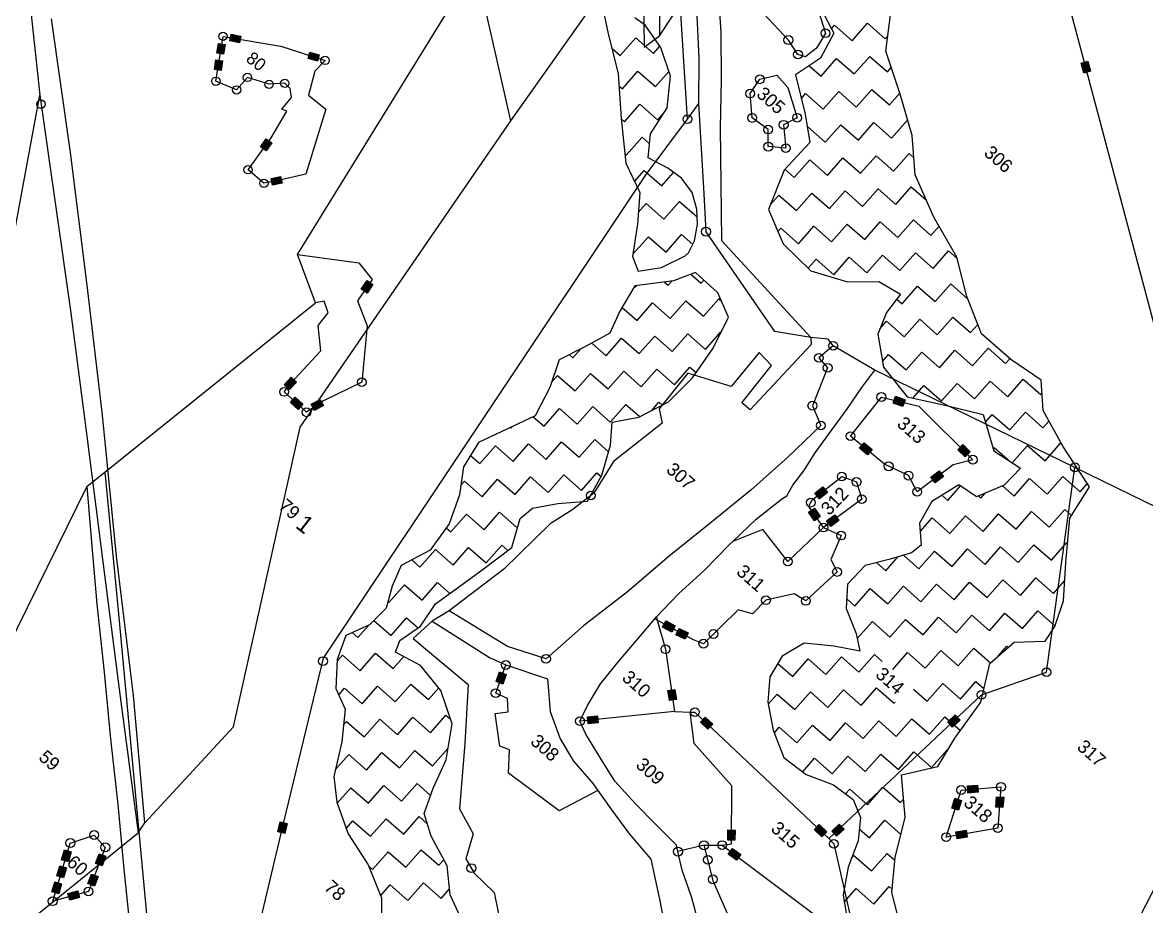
# Model space of a CAD drawing. Header units: metres. Extents: x 316400 to 324250, y 1868140 to 1873603.
# Drawn here: x 320680 to 321495, y 1870410 to 1871051 of the extents above; entities that cross this region are included whole.
import ezdxf

# ---------------------------------------------------------------- set-up
doc = ezdxf.new("R2010")
doc.units = ezdxf.units.M
for name, color, linetype in [('OFF', 1, 'Continuous'), ('POLY_HATCH', 12, 'Continuous'), ('POLY_PARCEL', 6, 'Continuous'), ('POLY_ROAD', 30, 'Continuous'), ('POLY_WATER', 4, 'Continuous'), ('TEXT_MAPOUT', 7, 'Continuous'), ('TEXT_PARCEL', 7, 'Continuous')]:
    doc.layers.add(name, color=color, linetype=linetype)
doc.styles.add('TEXT_MAP', font='')
doc.styles.get('TEXT_MAP').set_extended_font_data('Kruti Dev 050')

msp = doc.modelspace()

# ---------------------------------------------------------------- hatches: boundary and pattern name
for points in [[(320820.8, 1871028.88), (320825.62, 1871028.11), (320826.73, 1871035.08), (320821.91, 1871035.85)], [(320837.14, 1871036.47), (320838.08, 1871041.26), (320831.15, 1871042.62), (320830.22, 1871037.83)], [(320888.18, 1871029.58), (320886.9, 1871024.87), (320893.71, 1871023.02), (320894.99, 1871027.73)], [(320818.92, 1871017.11), (320823.74, 1871016.34), (320824.85, 1871023.31), (320820.03, 1871024.08)], [(321449.6, 1871014.4), (321454.59, 1871015.72), (321452.67, 1871022.94), (321447.68, 1871021.61)], [(320852.46, 1870960.98), (320856.41, 1870958.11), (320860.56, 1870963.81), (320856.61, 1870966.69)], [(320868.05, 1870934.63), (320866.97, 1870939.4), (320860.09, 1870937.84), (320861.16, 1870933.08)], [(320925.51, 1870857.74), (320929.78, 1870854.83), (320933.98, 1870861), (320929.71, 1870863.91)], [(320878.51, 1870790.26), (320874.74, 1870793.79), (320869.64, 1870788.34), (320873.4, 1870784.81)], [(320879.7, 1870770.38), (320883.17, 1870774.2), (320877.65, 1870779.22), (320874.18, 1870775.4)], [(320898.13, 1870773.2), (320895.65, 1870777.73), (320889.1, 1870774.15), (320891.58, 1870769.62)], [(321318.43, 1870772.57), (321320.14, 1870777.44), (321313.1, 1870779.92), (321311.39, 1870775.05)], [(321292.76, 1870737.44), (321296.05, 1870741.42), (321290.31, 1870746.17), (321287.01, 1870742.2)], [(321361.83, 1870744.86), (321358.2, 1870741.19), (321363.51, 1870735.94), (321367.14, 1870739.62)], [(321347.83, 1870721.72), (321344.73, 1870725.85), (321338.77, 1870721.36), (321341.87, 1870717.24)], [(321263.64, 1870710.16), (321260.42, 1870714.2), (321254.59, 1870709.54), (321257.81, 1870705.51)], [(321254.18, 1870689.69), (321258.43, 1870692.62), (321254.19, 1870698.77), (321249.94, 1870695.83)], [(321272.05, 1870689.84), (321268.97, 1870693.99), (321262.98, 1870689.55), (321266.05, 1870685.4)], [(321150.68, 1870608.91), (321153.16, 1870613.43), (321146.62, 1870617.02), (321144.14, 1870612.5)], [(321160.58, 1870603.75), (321162.76, 1870608.42), (321156, 1870611.58), (321153.82, 1870606.9)], [(321023.27, 1870572.95), (321028.13, 1870571.21), (321030.65, 1870578.23), (321025.79, 1870579.97)], [(321153.07, 1870567.31), (321147.96, 1870566.56), (321149.05, 1870559.17), (321154.16, 1870559.93)], [(321097.45, 1870543.02), (321096.93, 1870548.15), (321089.5, 1870547.4), (321090.02, 1870542.27)], [(321176.95, 1870538.39), (321180.49, 1870542.15), (321175.06, 1870547.27), (321171.52, 1870543.51)], [(321350.93, 1870543.74), (321354.47, 1870539.98), (321359.9, 1870545.1), (321356.36, 1870548.86)], [(321373.06, 1870492.68), (321372.65, 1870497.82), (321365.21, 1870497.24), (321365.62, 1870492.09)], [(321385.88, 1870481.95), (321391.03, 1870481.57), (321391.59, 1870489.01), (321386.45, 1870489.4)], [(321353.88, 1870481.22), (321358.8, 1870479.66), (321361.06, 1870486.77), (321356.14, 1870488.34)], [(320864.96, 1870463.9), (320869.98, 1870462.71), (320871.7, 1870469.97), (320866.68, 1870471.16)], [(321196.65, 1870465.3), (321191.49, 1870465.34), (321191.43, 1870457.88), (321196.59, 1870457.84)], [(321257.8, 1870469.21), (321254.26, 1870465.46), (321259.68, 1870460.34), (321263.23, 1870464.09)], [(321275.76, 1870465.83), (321272.22, 1870469.59), (321266.78, 1870464.47), (321270.32, 1870460.71)], [(321365.11, 1870460.19), (321364.23, 1870465.27), (321356.88, 1870463.99), (321357.76, 1870458.91)], [(320708.05, 1870443.71), (320712.99, 1870442.22), (320715.15, 1870449.36), (320710.21, 1870450.86)], [(321197.67, 1870443.36), (321200.77, 1870447.49), (321194.8, 1870451.97), (321191.7, 1870447.84)], [(320732.61, 1870441.06), (320737.44, 1870439.22), (320740.1, 1870446.2), (320735.27, 1870448.04)], [(320704.55, 1870432.15), (320709.49, 1870430.66), (320711.65, 1870437.8), (320706.71, 1870439.3)], [(320734.5, 1870431.52), (320729.68, 1870433.35), (320727.02, 1870426.38), (320731.84, 1870424.54)], [(320708.13, 1870426.16), (320703.19, 1870427.66), (320701.03, 1870420.51), (320705.97, 1870419.02)], [(320712.62, 1870419.31), (320713.99, 1870414.33), (320721.19, 1870416.3), (320719.82, 1870421.28)]]:
    msp.add_hatch(color=256).paths.add_polyline_path(points)

# ---------------------------------------------------------------- linework, layer by layer
for points in [[(320826.73, 1871035.08), (320825.62, 1871028.11), (320820.8, 1871028.88), (320821.91, 1871035.85)], [(320831.15, 1871042.62), (320838.08, 1871041.26), (320837.14, 1871036.47), (320830.22, 1871037.83)], [(320893.71, 1871023.02), (320886.9, 1871024.87), (320888.18, 1871029.58), (320894.99, 1871027.73)], [(320824.85, 1871023.31), (320823.74, 1871016.34), (320818.92, 1871017.11), (320820.03, 1871024.08)], [(321452.67, 1871022.94), (321454.59, 1871015.72), (321449.6, 1871014.4), (321447.68, 1871021.61)], [(320860.56, 1870963.81), (320856.41, 1870958.11), (320852.46, 1870960.98), (320856.61, 1870966.69)], [(320860.09, 1870937.84), (320866.97, 1870939.4), (320868.05, 1870934.63), (320861.16, 1870933.08)], [(320933.98, 1870861), (320929.78, 1870854.83), (320925.51, 1870857.74), (320929.71, 1870863.91)], [(320869.64, 1870788.34), (320874.74, 1870793.79), (320878.51, 1870790.26), (320873.4, 1870784.81)], [(320877.65, 1870779.22), (320883.17, 1870774.2), (320879.7, 1870770.38), (320874.18, 1870775.4)], [(320889.1, 1870774.15), (320895.65, 1870777.73), (320898.13, 1870773.2), (320891.58, 1870769.62)], [(321313.1, 1870779.92), (321320.14, 1870777.44), (321318.43, 1870772.57), (321311.39, 1870775.05)], [(321290.31, 1870746.17), (321296.05, 1870741.42), (321292.76, 1870737.44), (321287.01, 1870742.2)], [(321363.51, 1870735.94), (321358.2, 1870741.19), (321361.83, 1870744.86), (321367.14, 1870739.62)], [(321338.77, 1870721.36), (321344.73, 1870725.85), (321347.83, 1870721.72), (321341.87, 1870717.24)], [(321254.59, 1870709.54), (321260.42, 1870714.2), (321263.64, 1870710.16), (321257.81, 1870705.51)], [(321254.19, 1870698.77), (321258.43, 1870692.62), (321254.18, 1870689.69), (321249.94, 1870695.83)], [(321262.98, 1870689.55), (321268.97, 1870693.99), (321272.05, 1870689.84), (321266.05, 1870685.4)], [(321146.62, 1870617.02), (321153.16, 1870613.43), (321150.68, 1870608.91), (321144.14, 1870612.5)], [(321156, 1870611.58), (321162.76, 1870608.42), (321160.58, 1870603.75), (321153.82, 1870606.9)], [(321030.65, 1870578.23), (321028.13, 1870571.21), (321023.27, 1870572.95), (321025.79, 1870579.97)], [(321149.05, 1870559.17), (321147.96, 1870566.56), (321153.07, 1870567.31), (321154.16, 1870559.93)], [(321089.5, 1870547.4), (321096.93, 1870548.15), (321097.45, 1870543.02), (321090.02, 1870542.27)], [(321175.06, 1870547.27), (321180.49, 1870542.15), (321176.95, 1870538.39), (321171.52, 1870543.51)], [(321359.9, 1870545.1), (321354.47, 1870539.98), (321350.93, 1870543.74), (321356.36, 1870548.86)], [(321365.21, 1870497.24), (321372.65, 1870497.82), (321373.06, 1870492.68), (321365.62, 1870492.09)], [(321391.59, 1870489.01), (321391.03, 1870481.57), (321385.88, 1870481.95), (321386.45, 1870489.4)], [(321361.06, 1870486.77), (321358.8, 1870479.66), (321353.88, 1870481.22), (321356.14, 1870488.34)], [(320871.7, 1870469.97), (320869.98, 1870462.71), (320864.96, 1870463.9), (320866.68, 1870471.16)], [(321191.43, 1870457.88), (321191.49, 1870465.34), (321196.65, 1870465.3), (321196.59, 1870457.84)], [(321259.68, 1870460.34), (321254.26, 1870465.46), (321257.8, 1870469.21), (321263.23, 1870464.09)], [(321266.78, 1870464.47), (321272.22, 1870469.59), (321275.76, 1870465.83), (321270.32, 1870460.71)], [(321356.88, 1870463.99), (321364.23, 1870465.27), (321365.11, 1870460.19), (321357.76, 1870458.91)], [(320715.15, 1870449.36), (320712.99, 1870442.22), (320708.05, 1870443.71), (320710.21, 1870450.86)], [(321194.8, 1870451.97), (321200.77, 1870447.49), (321197.67, 1870443.36), (321191.7, 1870447.84)], [(320740.1, 1870446.2), (320737.44, 1870439.22), (320732.61, 1870441.06), (320735.27, 1870448.04)], [(320711.65, 1870437.8), (320709.49, 1870430.66), (320704.55, 1870432.15), (320706.71, 1870439.3)], [(320727.02, 1870426.38), (320729.68, 1870433.35), (320734.5, 1870431.52), (320731.84, 1870424.54)], [(320701.03, 1870420.51), (320703.19, 1870427.66), (320708.13, 1870426.16), (320705.97, 1870419.02)], [(320721.19, 1870416.3), (320713.99, 1870414.33), (320712.62, 1870419.31), (320719.82, 1870421.28)]]:
    msp.add_lwpolyline(points, close=True)
for centre, radius in [((320825.21, 1871041.04), 3.02), ((321262.25, 1871043.31), 3.19), ((321235.35, 1871038.4), 3.19), ((321242.32, 1871027.86), 3.19), ((320899.29, 1871023.59), 3.02), ((320820.01, 1871008.48), 3.02), ((320842.91, 1871011.22), 3.02), ((321214.61, 1871009.92), 3.19), ((320835.09, 1871002.19), 3.02), ((320858.66, 1871006.27), 3.02), ((320869.98, 1871007), 3.02), ((321207.62, 1870999.52), 3.19), ((320693.11, 1870991.86), 3.02), ((321162.09, 1870980.96), 3.19), ((321209.13, 1870981.87), 3.19), ((321231.91, 1870976.93), 3.19), ((321241.67, 1870982.01), 3.19), ((321220.65, 1870973.41), 3.19), ((321220.8, 1870961.04), 3.19), ((321233.51, 1870959.93), 3.19), ((320843.33, 1870944.28), 3.02), ((320854.88, 1870934.46), 3.02), ((321175.59, 1870899.35), 3.19), ((321267.92, 1870816.53), 3.19), ((321257.44, 1870807.84), 3.19), ((321263.82, 1870800.56), 3.19), ((320925.9, 1870790.21), 3.19), ((320869.52, 1870783.12), 3.19), ((321252.77, 1870773.12), 3.19), ((321302.82, 1870779.4), 3.19), ((320885.79, 1870768.34), 3.19), ((321258.9, 1870758.76), 3.19), ((321280.42, 1870751.01), 3.19), ((321369.2, 1870733.95), 3.19), ((321308.12, 1870729.16), 3.19), ((321443.22, 1870728.38), 3.19), ((321274.06, 1870721.77), 3.19), ((321284.85, 1870717.8), 3.19), ((321322.55, 1870722.36), 3.19), ((321092.05, 1870707.98), 3.19), ((321328.84, 1870710.65), 3.19), ((321251.6, 1870702.81), 3.19), ((321288.58, 1870705.31), 3.19), ((321260.76, 1870684.7), 3.19), ((321273.62, 1870678.9), 3.19), ((321234.91, 1870660.05), 3.19), ((321270.66, 1870652.51), 3.19), ((321219.07, 1870631.98), 3.19), ((321248.01, 1870631.49), 3.19), ((321173.69, 1870600.47), 3.19), ((321180.97, 1870607.52), 3.19), ((321146.16, 1870596.42), 3.19), ((320897.7, 1870587.85), 3.19), ((321030.34, 1870585.01), 3.19), ((321059.54, 1870589.5), 3.19), ((321422.58, 1870579.84), 3.19), ((321023, 1870564.56), 3.19), ((321375.51, 1870563.35), 3.19), ((321084.15, 1870544.27), 3.19), ((321167.55, 1870550.81), 3.19), ((321360.75, 1870494.3), 3.19), ((321389.58, 1870496.56), 3.19), ((320731.75, 1870461.67), 3.19), ((321387.32, 1870466.68), 3.19), ((320714.41, 1870455.84), 3.19), ((321174.16, 1870454.18), 3.19), ((321187.32, 1870454.36), 3.19), ((321268.35, 1870455.25), 3.19), ((321349.88, 1870460.15), 3.19), ((320739.81, 1870452.7), 3.19), ((321155.24, 1870449.62), 3.19), ((321005.35, 1870437.67), 3.19), ((321176.89, 1870443.64), 3.19), ((321180.54, 1870429.52), 3.19), ((320701.64, 1870413.62), 3.19), ((320727.63, 1870420.75), 3.19)]:
    msp.add_circle(centre, radius)
at = {"layer": 'OFF'}
for p, q in [((321141.74, 1871041.53), (321598.56, 1871730.9)), ((320879.18, 1870882.77), (321103.93, 1871246.9)), ((321130.71, 1871033.13), (321141.74, 1871041.53)), ((320892.27, 1870847.75), (320879.18, 1870882.77)), ((320739.44, 1870724.95), (320892.27, 1870847.75)), ((320726.63, 1870714.66), (320739.44, 1870724.95)), ((320652.02, 1870563.23), (320726.63, 1870714.66)), ((320989.16, 1870624.26), (320976.93, 1870616.78)), ((320768.56, 1870470.56), (320832.78, 1870540.16)), ((320763.58, 1870463.33), (320768.56, 1870470.56)), ((320604.52, 1870334.47), (320763.58, 1870463.33))]:
    msp.add_line(p, q, dxfattribs=at)
at = {"layer": 'POLY_HATCH'}
for p, q in [((321098.92, 1871070.27), (321104.57, 1871042.94)), ((321259.45, 1871060.2), (321268.33, 1871043.25)), ((321131.48, 1871049.28), (321123.9, 1871054.57)), ((321306.16, 1871030.3), (321309.43, 1871056.77)), ((321142.74, 1871033.08), (321131.48, 1871049.28)), ((321104.57, 1871042.94), (321111.8, 1871014.22)), ((321268.33, 1871043.25), (321258.57, 1871025.13)), ((321149.84, 1871012.16), (321142.74, 1871033.08)), ((321316.44, 1870999.01), (321306.16, 1871030.3)), ((321258.57, 1871025.13), (321240.45, 1871013.06)), ((321111.8, 1871014.22), (321114.08, 1870981.48)), ((321147.41, 1870989.15), (321149.84, 1871012.16)), ((321240.45, 1871013.06), (321247.64, 1870984.57)), ((321325.22, 1870969.05), (321316.44, 1870999.01)), ((321135.42, 1870970.37), (321147.41, 1870989.15)), ((321114.08, 1870981.48), (321117.45, 1870949.17)), ((321247.64, 1870984.57), (321250.86, 1870964.14)), ((321133.74, 1870952.99), (321135.42, 1870970.37)), ((321250.86, 1870964.14), (321232.2, 1870944.07)), ((321327.28, 1870940.55), (321325.22, 1870969.05)), ((321117.45, 1870949.17), (321127.56, 1870927.7)), ((321147.79, 1870945.51), (321133.74, 1870952.99)), ((321157.73, 1870938.15), (321147.79, 1870945.51)), ((321165.65, 1870927.68), (321157.73, 1870938.15)), ((321232.2, 1870944.07), (321221.03, 1870915.46)), ((321340.83, 1870909.94), (321327.28, 1870940.55)), ((321127.56, 1870927.7), (321125.87, 1870904.73)), ((321168.83, 1870915.8), (321165.65, 1870927.68)), ((321169.34, 1870904.87), (321168.83, 1870915.8)), ((321221.03, 1870915.46), (321231.46, 1870890.63)), ((321357.59, 1870880.95), (321340.83, 1870909.94)), ((321125.87, 1870904.73), (321122.35, 1870881.28)), ((321167.33, 1870892.67), (321169.34, 1870904.87)), ((321162.87, 1870884.03), (321167.33, 1870892.67)), ((321231.46, 1870890.63), (321251.62, 1870870.93)), ((321122.35, 1870881.28), (321126.37, 1870870.76)), ((321143.3, 1870873.31), (321160.59, 1870881.84)), ((321160.59, 1870881.84), (321162.87, 1870884.03)), ((321364.86, 1870852.31), (321357.59, 1870880.95)), ((321126.37, 1870870.76), (321143.3, 1870873.31)), ((321168.01, 1870869.85), (321152.07, 1870863.62)), ((321184.29, 1870854.88), (321168.01, 1870869.85)), ((321251.62, 1870870.93), (321278.3, 1870863.08)), ((321123.85, 1870859.99), (321113.06, 1870841.63)), ((321152.07, 1870863.62), (321123.85, 1870859.99)), ((321278.3, 1870863.08), (321300.99, 1870863.3)), ((321300.99, 1870863.3), (321316.67, 1870854.06)), ((321191.98, 1870837.34), (321184.29, 1870854.88)), ((321316.67, 1870854.06), (321306.59, 1870840.77)), ((321375.35, 1870825.29), (321364.86, 1870852.31)), ((321113.06, 1870841.63), (321105.82, 1870825.85)), ((321306.59, 1870840.77), (321300.15, 1870824.94)), ((321180.78, 1870814.92), (321191.98, 1870837.34)), ((321105.82, 1870825.85), (321087.77, 1870815.78)), ((321300.15, 1870824.94), (321304.28, 1870801.1)), ((321396.66, 1870806.53), (321375.35, 1870825.29)), ((321087.77, 1870815.78), (321069.01, 1870806.35)), ((321165.84, 1870793.26), (321180.78, 1870814.92)), ((321069.01, 1870806.35), (321062.38, 1870786.23)), ((321304.28, 1870801.1), (321321.44, 1870779.48)), ((321418.67, 1870791.59), (321396.66, 1870806.53)), ((321148.26, 1870775.82), (321165.84, 1870793.26)), ((321420.31, 1870769.69), (321418.67, 1870791.59)), ((321062.38, 1870786.23), (321051.73, 1870765.86)), ((321126.9, 1870764.87), (321148.26, 1870775.82)), ((321321.44, 1870779.48), (321350.1, 1870773.14)), ((321350.1, 1870773.14), (321376.69, 1870766.67)), ((321376.69, 1870766.67), (321384.44, 1870740.29)), ((321434.5, 1870743.86), (321420.31, 1870769.69)), ((321051.73, 1870765.86), (321031.63, 1870756.34)), ((321106.32, 1870744.38), (321107.44, 1870761.12)), ((321107.44, 1870761.12), (321126.9, 1870764.87)), ((321031.63, 1870756.34), (321010.54, 1870746.42)), ((321010.54, 1870746.42), (320999.71, 1870728.73)), ((321100.13, 1870722.6), (321106.32, 1870744.38)), ((321446.82, 1870725), (321434.5, 1870743.86)), ((321384.44, 1870740.29), (321403.79, 1870727.81)), ((320999.71, 1870728.73), (320996.8, 1870708.51)), ((321403.79, 1870727.81), (321391.93, 1870715.45)), ((321089.71, 1870703.93), (321100.13, 1870722.6)), ((321453.9, 1870714.32), (321446.82, 1870725)), ((321358.97, 1870715.8), (321339.46, 1870703.65)), ((321371.83, 1870707.08), (321358.97, 1870715.8)), ((321391.93, 1870715.45), (321371.83, 1870707.08)), ((321439.51, 1870691.42), (321453.9, 1870714.32)), ((320996.8, 1870708.51), (320989.23, 1870687.32)), ((321049.63, 1870698.71), (321068.11, 1870702.06)), ((321068.11, 1870702.06), (321089.71, 1870703.93)), ((321339.46, 1870703.65), (321330.58, 1870688.01)), ((321040.84, 1870691.25), (321049.63, 1870698.71)), ((320989.23, 1870687.32), (320975.45, 1870668.43)), ((321034.62, 1870670.14), (321040.84, 1870691.25)), ((321330.58, 1870688.01), (321331.78, 1870671.96)), ((321436.6, 1870659.29), (321439.51, 1870691.42)), ((321014.85, 1870655.26), (321034.62, 1870670.14)), ((321331.78, 1870671.96), (321324.68, 1870666.49)), ((320975.45, 1870668.43), (320954.45, 1870657.17)), ((321309.2, 1870661.87), (321290.96, 1870657.08)), ((321324.68, 1870666.49), (321309.2, 1870661.87)), ((320954.45, 1870657.17), (320947.83, 1870642.11)), ((320996.04, 1870641.44), (321014.85, 1870655.26)), ((321290.96, 1870657.08), (321278.12, 1870643.61)), ((321434.82, 1870631.5), (321436.6, 1870659.29)), ((320947.83, 1870642.11), (320943.63, 1870626.18)), ((320979.46, 1870629.45), (320996.04, 1870641.44)), ((321278.12, 1870643.61), (321277.34, 1870626.06)), ((320968.55, 1870613.1), (320979.46, 1870629.45)), ((321428.68, 1870612.9), (321434.82, 1870631.5)), ((320943.63, 1870626.18), (320931.43, 1870614.13)), ((321277.34, 1870626.06), (321284.56, 1870607.97)), ((320931.43, 1870614.13), (320914.24, 1870606.48)), ((320953.54, 1870602.89), (320968.55, 1870613.1)), ((321421.55, 1870602.28), (321428.68, 1870612.9)), ((320914.24, 1870606.48), (320908.11, 1870589.08)), ((321284.56, 1870607.97), (321287.29, 1870595.14)), ((320950.21, 1870594.43), (320953.54, 1870602.89)), ((321246.7, 1870600.9), (321230.84, 1870591.4)), ((321268.52, 1870598.63), (321246.7, 1870600.9)), ((321287.29, 1870595.14), (321268.52, 1870598.63)), ((321381.43, 1870586.02), (321399.12, 1870601.57)), ((321399.12, 1870601.57), (321421.55, 1870602.28)), ((320908.11, 1870589.08), (320906.94, 1870567.96)), ((320968.52, 1870584.64), (320950.21, 1870594.43)), ((321230.84, 1870591.4), (321221.92, 1870576.45)), ((320983.31, 1870566.55), (320968.52, 1870584.64)), ((321374.94, 1870557.93), (321381.43, 1870586.02)), ((321221.92, 1870576.45), (321220.49, 1870558.16)), ((320906.94, 1870567.96), (320913.79, 1870553.07)), ((320991.43, 1870542.31), (320983.31, 1870566.55)), ((321220.49, 1870558.16), (321224.39, 1870537.78)), ((321356.02, 1870531.9), (321374.94, 1870557.93)), ((320913.79, 1870553.07), (320911.44, 1870529.18)), ((320987.2, 1870516.28), (320991.43, 1870542.31)), ((321224.39, 1870537.78), (321232.07, 1870517.98)), ((321343.84, 1870511.49), (321356.02, 1870531.9)), ((320911.44, 1870529.18), (320905.47, 1870504.05)), ((320977.58, 1870495.63), (320987.2, 1870516.28)), ((321232.07, 1870517.98), (321248.29, 1870505.66)), ((321248.29, 1870505.66), (321268.02, 1870498.06)), ((321317.5, 1870505.34), (321343.84, 1870511.49)), ((320905.47, 1870504.05), (320907.84, 1870485.51)), ((321268.02, 1870498.06), (321282.4, 1870487.35)), ((321320.18, 1870474.52), (321317.5, 1870505.34)), ((320971.18, 1870477.21), (320977.58, 1870495.63)), ((320907.84, 1870485.51), (320915.87, 1870462.61)), ((321282.4, 1870487.35), (321287.57, 1870474.33)), ((320976.1, 1870460.85), (320971.18, 1870477.21)), ((321287.57, 1870474.33), (321286.05, 1870457.42)), ((321312.82, 1870445.42), (321320.18, 1870474.52)), ((320915.87, 1870462.61), (320930.61, 1870440.13)), ((320987.76, 1870439.19), (320976.1, 1870460.85)), ((321286.05, 1870457.42), (321278.77, 1870438.42)), ((321310.42, 1870419.96), (321312.82, 1870445.42)), ((320930.61, 1870440.13), (320940.07, 1870415.98)), ((320989.94, 1870418.28), (320987.76, 1870439.19)), ((321278.77, 1870438.42), (321275.03, 1870418.25)), ((320940.07, 1870415.98), (320939.97, 1870393.91)), ((320997.54, 1870402.09), (320989.94, 1870418.28)), ((321275.03, 1870418.25), (321278.7, 1870396.12)), ((321317.02, 1870394.59), (321310.42, 1870419.96))]:
    msp.add_line(p, q, dxfattribs=at)
at = {"layer": 'POLY_HATCH', "linetype": 'Continuous', "ltscale": 10}
for p, q in [((321266.6, 1871046.56), (321268.8, 1871049.06)), ((321268.8, 1871049.06), (321281.58, 1871037.81)), ((321281.58, 1871037.81), (321292.83, 1871050.59)), ((321292.83, 1871050.59), (321305.61, 1871039.34)), ((321305.61, 1871039.34), (321307.55, 1871041.54)), ((321250.54, 1871019.78), (321259.08, 1871012.25)), ((321259.08, 1871012.25), (321270.33, 1871025.03)), ((321270.33, 1871025.03), (321283.11, 1871013.78)), ((321283.11, 1871013.78), (321294.36, 1871026.56)), ((321294.36, 1871026.56), (321307.14, 1871015.31)), ((321307.14, 1871015.31), (321310.01, 1871018.57)), ((321244.76, 1870995.99), (321247.83, 1870999.48)), ((321247.83, 1870999.48), (321260.61, 1870988.23)), ((321260.61, 1870988.23), (321271.86, 1871001)), ((321271.86, 1871001), (321284.63, 1870989.75)), ((321284.63, 1870989.75), (321295.89, 1871002.53)), ((321295.89, 1871002.53), (321308.66, 1870991.28)), ((321308.66, 1870991.28), (321316.18, 1870999.81)), ((321310.19, 1870967.25), (321321.44, 1870980.03)), ((321321.44, 1870980.03), (321322.2, 1870979.36)), ((321249.12, 1870975.18), (321249.35, 1870975.45)), ((321249.35, 1870975.45), (321262.13, 1870964.2)), ((321262.13, 1870964.2), (321273.38, 1870976.97)), ((321273.38, 1870976.97), (321286.16, 1870965.72)), ((321286.16, 1870965.72), (321297.41, 1870978.5)), ((321297.41, 1870978.5), (321310.19, 1870967.25)), ((321287.69, 1870941.7), (321298.94, 1870954.47)), ((321298.94, 1870954.47), (321311.72, 1870943.22)), ((321311.72, 1870943.22), (321322.97, 1870956)), ((321322.97, 1870956), (321326.38, 1870952.99)), ((321239.63, 1870938.64), (321250.88, 1870951.42)), ((321250.88, 1870951.42), (321263.66, 1870940.17)), ((321263.66, 1870940.17), (321274.91, 1870952.95)), ((321274.91, 1870952.95), (321287.69, 1870941.7)), ((321232.77, 1870944.68), (321239.63, 1870938.64)), ((321289.21, 1870917.67), (321300.46, 1870930.44)), ((321300.46, 1870930.44), (321313.24, 1870919.19)), ((321313.24, 1870919.19), (321324.49, 1870931.97)), ((321324.49, 1870931.97), (321335.28, 1870922.47)), ((321222.48, 1870919.17), (321228.38, 1870925.86)), ((321228.38, 1870925.86), (321241.16, 1870914.61)), ((321241.16, 1870914.61), (321252.41, 1870927.39)), ((321252.41, 1870927.39), (321265.19, 1870916.14)), ((321265.19, 1870916.14), (321276.44, 1870928.92)), ((321276.44, 1870928.92), (321289.21, 1870917.67)), ((321290.74, 1870893.64), (321301.99, 1870906.42)), ((321301.99, 1870906.42), (321314.77, 1870895.16)), ((321314.77, 1870895.16), (321326.02, 1870907.94)), ((321326.02, 1870907.94), (321338.8, 1870896.69)), ((321227.77, 1870899.42), (321229.91, 1870901.84)), ((321229.91, 1870901.84), (321242.68, 1870890.59)), ((321242.68, 1870890.59), (321253.93, 1870903.36)), ((321253.93, 1870903.36), (321266.71, 1870892.11)), ((321266.71, 1870892.11), (321277.96, 1870904.89)), ((321277.96, 1870904.89), (321290.74, 1870893.64)), ((321338.8, 1870896.69), (321344.65, 1870903.34)), ((321268.24, 1870868.08), (321279.49, 1870880.86)), ((321279.49, 1870880.86), (321292.27, 1870869.61)), ((321292.27, 1870869.61), (321303.52, 1870882.39)), ((321303.52, 1870882.39), (321316.3, 1870871.14)), ((321316.3, 1870871.14), (321327.55, 1870883.91)), ((321327.55, 1870883.91), (321340.32, 1870872.66)), ((321340.32, 1870872.66), (321351.57, 1870885.44)), ((321351.57, 1870885.44), (321357.85, 1870879.91)), ((321249.71, 1870872.8), (321255.46, 1870879.33)), ((321255.46, 1870879.33), (321268.24, 1870868.08)), ((321164.67, 1870868.54), (321172.12, 1870861.98)), ((321123.51, 1870859.42), (321124.07, 1870858.92)), ((321124.07, 1870858.92), (321125.15, 1870860.16)), ((321145.46, 1870862.77), (321148.1, 1870860.45)), ((321148.1, 1870860.45), (321150.73, 1870863.45)), ((321172.12, 1870861.98), (321174.11, 1870864.24)), ((321317.82, 1870847.11), (321329.07, 1870859.88)), ((321329.07, 1870859.88), (321341.85, 1870848.63)), ((321341.85, 1870848.63), (321353.1, 1870861.41)), ((321353.1, 1870861.41), (321365.6, 1870850.4)), ((321149.62, 1870836.42), (321160.87, 1870849.2)), ((321160.87, 1870849.2), (321173.65, 1870837.95)), ((321173.65, 1870837.95), (321184.9, 1870850.73)), ((321184.9, 1870850.73), (321186.87, 1870848.99)), ((321313.97, 1870850.5), (321317.82, 1870847.11)), ((321114.73, 1870844.46), (321125.59, 1870834.9)), ((321125.59, 1870834.9), (321136.84, 1870847.67)), ((321136.84, 1870847.67), (321149.62, 1870836.42)), ((321301.75, 1870828.85), (321306.57, 1870834.33)), ((321306.57, 1870834.33), (321319.35, 1870823.08)), ((321319.35, 1870823.08), (321330.6, 1870835.86)), ((321330.6, 1870835.86), (321343.38, 1870824.61)), ((321343.38, 1870824.61), (321354.63, 1870837.38)), ((321354.63, 1870837.38), (321367.41, 1870826.13)), ((321367.41, 1870826.13), (321372.69, 1870832.13)), ((321151.15, 1870812.39), (321162.4, 1870825.17)), ((321162.4, 1870825.17), (321175.18, 1870813.92)), ((321175.18, 1870813.92), (321186.43, 1870826.7)), ((321186.43, 1870826.7), (321186.59, 1870826.55)), ((321092.67, 1870818.52), (321103.09, 1870809.34)), ((321103.09, 1870809.34), (321114.34, 1870822.12)), ((321114.34, 1870822.12), (321127.12, 1870810.87)), ((321127.12, 1870810.87), (321138.37, 1870823.64)), ((321138.37, 1870823.64), (321151.15, 1870812.39)), ((321076.47, 1870810.1), (321079.06, 1870807.81)), ((321079.06, 1870807.81), (321084.73, 1870814.26)), ((321303.58, 1870805.17), (321308.1, 1870810.3)), ((321308.1, 1870810.3), (321320.87, 1870799.05)), ((321320.87, 1870799.05), (321332.13, 1870811.83)), ((321332.13, 1870811.83), (321344.9, 1870800.58)), ((321344.9, 1870800.58), (321356.15, 1870813.35)), ((321356.15, 1870813.35), (321368.93, 1870802.1)), ((321368.93, 1870802.1), (321380.18, 1870814.88)), ((321380.18, 1870814.88), (321392.96, 1870803.63)), ((321128.65, 1870786.84), (321139.9, 1870799.62)), ((321139.9, 1870799.62), (321152.67, 1870788.37)), ((321152.67, 1870788.37), (321163.93, 1870801.14)), ((321163.93, 1870801.14), (321168.5, 1870797.12)), ((321392.96, 1870803.63), (321396.01, 1870807.1)), ((321063.77, 1870790.45), (321067.81, 1870795.04)), ((321067.81, 1870795.04), (321080.59, 1870783.79)), ((321080.59, 1870783.79), (321091.84, 1870796.56)), ((321091.84, 1870796.56), (321104.62, 1870785.31)), ((321104.62, 1870785.31), (321115.87, 1870798.09)), ((321115.87, 1870798.09), (321128.65, 1870786.84)), ((321394.49, 1870779.6), (321405.74, 1870792.38)), ((321405.74, 1870792.38), (321418.52, 1870781.13)), ((321325.53, 1870778.57), (321333.65, 1870787.8)), ((321333.65, 1870787.8), (321346.43, 1870776.55)), ((321346.43, 1870776.55), (321357.68, 1870789.33)), ((321357.68, 1870789.33), (321370.46, 1870778.07)), ((321370.46, 1870778.07), (321381.71, 1870790.85)), ((321381.71, 1870790.85), (321394.49, 1870779.6)), ((321136.17, 1870769.63), (321141.42, 1870775.59)), ((321141.42, 1870775.59), (321143.77, 1870773.52)), ((321418.52, 1870781.13), (321419.38, 1870782.11)), ((321058.09, 1870758.23), (321069.34, 1870771.01)), ((321069.34, 1870771.01), (321082.12, 1870759.76)), ((321082.12, 1870759.76), (321093.37, 1870772.53)), ((321093.37, 1870772.53), (321106.14, 1870761.28)), ((321106.14, 1870761.28), (321117.39, 1870774.06)), ((321117.39, 1870774.06), (321127.49, 1870765.17)), ((321378.29, 1870761.21), (321383.24, 1870766.82)), ((321383.24, 1870766.82), (321396.01, 1870755.57)), ((321396.01, 1870755.57), (321407.26, 1870768.35)), ((321407.26, 1870768.35), (321420.04, 1870757.1)), ((321050.23, 1870765.15), (321058.09, 1870758.23)), ((321420.04, 1870757.1), (321424.47, 1870762.12)), ((321033.48, 1870757.21), (321034.06, 1870756.7)), ((321034.06, 1870756.7), (321035.24, 1870758.05)), ((321011.56, 1870731.15), (321022.81, 1870743.93)), ((321022.81, 1870743.93), (321035.58, 1870732.68)), ((321035.58, 1870732.68), (321046.84, 1870745.45)), ((321046.84, 1870745.45), (321059.61, 1870734.2)), ((321059.61, 1870734.2), (321070.86, 1870746.98)), ((321070.86, 1870746.98), (321083.64, 1870735.73)), ((321083.64, 1870735.73), (321094.89, 1870748.51)), ((321094.89, 1870748.51), (321104.97, 1870739.63)), ((321383.97, 1870741.9), (321384.76, 1870742.79)), ((321384.76, 1870742.79), (321396.26, 1870732.67)), ((321397.71, 1870731.74), (321408.79, 1870744.32)), ((321408.79, 1870744.32), (321421.57, 1870733.07)), ((321421.57, 1870733.07), (321432.82, 1870745.85)), ((321432.82, 1870745.85), (321433.95, 1870744.85)), ((321004.82, 1870737.08), (321011.56, 1870731.15)), ((320997.81, 1870715.54), (321000.3, 1870718.37)), ((321000.3, 1870718.37), (321013.08, 1870707.12)), ((321013.08, 1870707.12), (321024.33, 1870719.9)), ((321024.33, 1870719.9), (321037.11, 1870708.65)), ((321037.11, 1870708.65), (321048.36, 1870721.42)), ((321048.36, 1870721.42), (321061.14, 1870710.17)), ((321061.14, 1870710.17), (321072.39, 1870722.95)), ((321072.39, 1870722.95), (321085.17, 1870711.7)), ((321085.17, 1870711.7), (321096.42, 1870724.48)), ((321096.42, 1870724.48), (321099.61, 1870721.67)), ((321399.07, 1870707.52), (321410.32, 1870720.29)), ((321410.32, 1870720.29), (321423.09, 1870709.04)), ((321423.09, 1870709.04), (321434.35, 1870721.82)), ((321434.35, 1870721.82), (321447.12, 1870710.57)), ((321351.01, 1870704.46), (321360.23, 1870714.94)), ((321375.04, 1870705.99), (321378.41, 1870709.82)), ((321390.66, 1870714.92), (321399.07, 1870707.52)), ((321447.12, 1870710.57), (321452.41, 1870716.57)), ((321346.77, 1870708.2), (321351.01, 1870704.46)), ((321373.17, 1870707.63), (321375.04, 1870705.99)), ((320990.58, 1870681.57), (321001.83, 1870694.34)), ((321001.83, 1870694.34), (321014.61, 1870683.09)), ((321014.61, 1870683.09), (321025.86, 1870695.87)), ((321025.86, 1870695.87), (321038.64, 1870684.62)), ((321352.54, 1870680.43), (321363.79, 1870693.21)), ((321363.79, 1870693.21), (321376.56, 1870681.96)), ((321376.56, 1870681.96), (321387.81, 1870694.74)), ((321387.81, 1870694.74), (321400.59, 1870683.49)), ((321400.59, 1870683.49), (321411.84, 1870696.26)), ((321411.84, 1870696.26), (321424.62, 1870685.01)), ((321424.62, 1870685.01), (321435.87, 1870697.79)), ((321435.87, 1870697.79), (321440.79, 1870693.46)), ((321038.64, 1870684.62), (321039.01, 1870685.04)), ((321331.05, 1870681.79), (321339.76, 1870691.68)), ((321339.76, 1870691.68), (321352.54, 1870680.43)), ((320987.2, 1870684.54), (320990.58, 1870681.57)), ((320968.08, 1870656.01), (320979.33, 1870668.79)), ((320979.33, 1870668.79), (320992.11, 1870657.54)), ((320992.11, 1870657.54), (321003.36, 1870670.31)), ((321003.36, 1870670.31), (321016.14, 1870659.06)), ((321016.14, 1870659.06), (321027.39, 1870671.84)), ((321027.39, 1870671.84), (321031.76, 1870667.99)), ((321354.06, 1870656.41), (321365.31, 1870669.18)), ((321365.31, 1870669.18), (321378.09, 1870657.93)), ((321378.09, 1870657.93), (321389.34, 1870670.71)), ((321389.34, 1870670.71), (321402.12, 1870659.46)), ((321402.12, 1870659.46), (321413.37, 1870672.24)), ((321413.37, 1870672.24), (321426.15, 1870660.98)), ((321426.15, 1870660.98), (321437.4, 1870673.76)), ((321437.4, 1870673.76), (321437.87, 1870673.35)), ((320962.1, 1870661.28), (320968.08, 1870656.01)), ((321306, 1870653.35), (321315.04, 1870663.61)), ((321318.83, 1870664.74), (321330.03, 1870654.88)), ((321330.03, 1870654.88), (321341.28, 1870667.66)), ((321341.28, 1870667.66), (321354.06, 1870656.41)), ((321299.29, 1870659.27), (321306, 1870653.35)), ((320969.6, 1870631.98), (320980.86, 1870644.76)), ((320980.86, 1870644.76), (320989.77, 1870636.91)), ((321355.59, 1870632.38), (321366.84, 1870645.15)), ((321366.84, 1870645.15), (321379.62, 1870633.9)), ((321379.62, 1870633.9), (321390.87, 1870646.68)), ((321390.87, 1870646.68), (321403.65, 1870635.43)), ((321403.65, 1870635.43), (321414.9, 1870648.21)), ((321414.9, 1870648.21), (321427.67, 1870636.96)), ((321427.67, 1870636.96), (321435.76, 1870646.14)), ((320945.58, 1870630.46), (320956.83, 1870643.23)), ((320956.83, 1870643.23), (320969.6, 1870631.98)), ((321283.5, 1870627.8), (321294.75, 1870640.57)), ((321294.75, 1870640.57), (321307.53, 1870629.32)), ((321307.53, 1870629.32), (321318.78, 1870642.1)), ((321318.78, 1870642.1), (321331.56, 1870630.85)), ((321331.56, 1870630.85), (321342.81, 1870643.63)), ((321342.81, 1870643.63), (321355.59, 1870632.38)), ((320944.91, 1870631.04), (320945.58, 1870630.46)), ((321277.65, 1870632.95), (321283.5, 1870627.8)), ((321357.11, 1870608.35), (321368.37, 1870621.13)), ((321368.37, 1870621.13), (321381.14, 1870609.87)), ((321381.14, 1870609.87), (321392.39, 1870622.65)), ((321392.39, 1870622.65), (321405.17, 1870611.4)), ((321405.17, 1870611.4), (321416.42, 1870624.18)), ((321416.42, 1870624.18), (321428.81, 1870613.28)), ((320923.07, 1870604.9), (320931.05, 1870613.96)), ((320934.7, 1870617.35), (320947.1, 1870606.43)), ((320947.1, 1870606.43), (320958.35, 1870619.2)), ((320958.35, 1870619.2), (320966.71, 1870611.85)), ((321285.37, 1870604.16), (321296.28, 1870616.55)), ((321296.28, 1870616.55), (321309.06, 1870605.3)), ((321309.06, 1870605.3), (321320.31, 1870618.07)), ((321320.31, 1870618.07), (321333.09, 1870606.82)), ((321333.09, 1870606.82), (321344.34, 1870619.6)), ((321344.34, 1870619.6), (321357.11, 1870608.35)), ((320918.92, 1870608.56), (320923.07, 1870604.9)), ((321334.61, 1870582.79), (321345.86, 1870595.57)), ((321345.86, 1870595.57), (321358.64, 1870584.32)), ((321358.64, 1870584.32), (321369.89, 1870597.1)), ((321369.89, 1870597.1), (321381.95, 1870586.48)), ((321387.61, 1870591.45), (321393.92, 1870598.62)), ((321393.92, 1870598.62), (321394.84, 1870597.81)), ((320908.04, 1870587.83), (320911.82, 1870592.12)), ((320911.82, 1870592.12), (320924.6, 1870580.87)), ((320924.6, 1870580.87), (320935.85, 1870593.65)), ((320935.85, 1870593.65), (320948.63, 1870582.4)), ((320948.63, 1870582.4), (320956.34, 1870591.15)), ((321238.5, 1870576.69), (321249.75, 1870589.46)), ((321249.75, 1870589.46), (321262.53, 1870578.21)), ((321262.53, 1870578.21), (321273.78, 1870590.99)), ((321273.78, 1870590.99), (321286.56, 1870579.74)), ((321286.56, 1870579.74), (321297.81, 1870592.52)), ((321297.81, 1870592.52), (321303.42, 1870587.57)), ((321311.02, 1870581.76), (321321.83, 1870594.04)), ((321321.83, 1870594.04), (321334.61, 1870582.79)), ((321227.72, 1870586.18), (321238.5, 1870576.69)), ((320950.16, 1870558.37), (320961.41, 1870571.15)), ((320961.41, 1870571.15), (320974.18, 1870559.9)), ((321336.14, 1870558.76), (321347.39, 1870571.54)), ((321347.39, 1870571.54), (321360.17, 1870560.29)), ((321360.17, 1870560.29), (321371.42, 1870573.07)), ((321371.42, 1870573.07), (321377.25, 1870567.93)), ((320909.1, 1870563.27), (320913.35, 1870568.09)), ((320913.35, 1870568.09), (320926.13, 1870556.84)), ((320926.13, 1870556.84), (320937.38, 1870569.62)), ((320937.38, 1870569.62), (320950.16, 1870558.37)), ((320974.18, 1870559.9), (320981.74, 1870568.48)), ((321220.79, 1870556.58), (321227.25, 1870563.91)), ((321227.25, 1870563.91), (321240.02, 1870552.66)), ((321240.02, 1870552.66), (321251.28, 1870565.44)), ((321251.28, 1870565.44), (321264.05, 1870554.19)), ((321264.05, 1870554.19), (321275.3, 1870566.96)), ((321275.3, 1870566.96), (321288.08, 1870555.71)), ((321288.08, 1870555.71), (321299.33, 1870568.49)), ((321299.33, 1870568.49), (321312.11, 1870557.24)), ((321326.11, 1870567.59), (321336.14, 1870558.76)), ((321312.11, 1870557.24), (321312.81, 1870558.04)), ((320951.68, 1870534.34), (320962.93, 1870547.12)), ((320962.93, 1870547.12), (320975.71, 1870535.87)), ((320975.71, 1870535.87), (320986.96, 1870548.65)), ((320986.96, 1870548.65), (320990.29, 1870545.71)), ((321337.67, 1870534.74), (321348.92, 1870547.51)), ((321348.92, 1870547.51), (321360.17, 1870537.6)), ((320912.66, 1870541.54), (320914.88, 1870544.07)), ((320914.88, 1870544.07), (320927.65, 1870532.81)), ((320927.65, 1870532.81), (320938.9, 1870545.59)), ((320938.9, 1870545.59), (320951.68, 1870534.34)), ((321225.17, 1870535.78), (321228.77, 1870539.88)), ((321228.77, 1870539.88), (321241.55, 1870528.63)), ((321241.55, 1870528.63), (321252.8, 1870541.41)), ((321252.8, 1870541.41), (321265.58, 1870530.16)), ((321265.58, 1870530.16), (321276.83, 1870542.93)), ((321276.83, 1870542.93), (321289.61, 1870531.68)), ((321289.61, 1870531.68), (321300.86, 1870544.46)), ((321300.86, 1870544.46), (321313.64, 1870533.21)), ((321313.64, 1870533.21), (321324.89, 1870545.99)), ((321324.89, 1870545.99), (321337.67, 1870534.74)), ((320953.21, 1870510.31), (320964.46, 1870523.09)), ((320964.46, 1870523.09), (320977.24, 1870511.84)), ((320977.24, 1870511.84), (320988.49, 1870524.62)), ((320988.49, 1870524.62), (320988.55, 1870524.56)), ((321315.16, 1870509.18), (321326.41, 1870521.96)), ((321326.41, 1870521.96), (321339.19, 1870510.71)), ((321339.19, 1870510.71), (321350.44, 1870523.48)), ((321350.44, 1870523.48), (321350.81, 1870523.16)), ((320906.63, 1870508.94), (320916.4, 1870520.04)), ((320916.4, 1870520.04), (320929.18, 1870508.79)), ((320929.18, 1870508.79), (320940.43, 1870521.56)), ((320940.43, 1870521.56), (320953.21, 1870510.31)), ((321245.72, 1870507.61), (321254.33, 1870517.38)), ((321254.33, 1870517.38), (321267.11, 1870506.13)), ((321267.11, 1870506.13), (321278.36, 1870518.91)), ((321278.36, 1870518.91), (321291.13, 1870507.65)), ((321291.13, 1870507.65), (321302.39, 1870520.43)), ((321302.39, 1870520.43), (321315.16, 1870509.18)), ((320930.71, 1870484.76), (320941.96, 1870497.54)), ((320941.96, 1870497.54), (320954.73, 1870486.28)), ((320954.73, 1870486.28), (320965.99, 1870499.06)), ((320965.99, 1870499.06), (320975.78, 1870490.44)), ((320908.08, 1870484.82), (320917.93, 1870496.01)), ((320917.93, 1870496.01), (320930.71, 1870484.76)), ((321276.88, 1870491.46), (321279.88, 1870494.88)), ((321279.88, 1870494.88), (321292.66, 1870483.63)), ((321292.66, 1870483.63), (321303.91, 1870496.4)), ((321303.91, 1870496.4), (321316.69, 1870485.15)), ((321316.69, 1870485.15), (321319.03, 1870487.81)), ((320932.23, 1870460.73), (320943.48, 1870473.51)), ((320943.48, 1870473.51), (320956.26, 1870462.26)), ((320956.26, 1870462.26), (320967.51, 1870475.03)), ((320967.51, 1870475.03), (320973.39, 1870469.86)), ((320914.54, 1870466.4), (320919.45, 1870471.98)), ((320919.45, 1870471.98), (320932.23, 1870460.73)), ((321286.82, 1870466.08), (321294.19, 1870459.6)), ((321294.19, 1870459.6), (321305.44, 1870472.37)), ((321305.44, 1870472.37), (321317.05, 1870462.15)), ((320933.76, 1870436.7), (320945.01, 1870449.48)), ((320945.01, 1870449.48), (320957.79, 1870438.23)), ((320957.79, 1870438.23), (320969.04, 1870451)), ((320969.04, 1870451), (320981.82, 1870439.75)), ((320981.82, 1870439.75), (320985.32, 1870443.73)), ((321281.26, 1870444.91), (321282.94, 1870446.82)), ((321282.94, 1870446.82), (321295.71, 1870435.57)), ((321295.71, 1870435.57), (321306.97, 1870448.35)), ((321306.97, 1870448.35), (321312.62, 1870443.36)), ((320931, 1870439.13), (320933.76, 1870436.7)), ((320939.49, 1870417.45), (320946.54, 1870425.45)), ((320946.54, 1870425.45), (320959.31, 1870414.2)), ((320959.31, 1870414.2), (320970.57, 1870426.98)), ((320970.57, 1870426.98), (320983.34, 1870415.72)), ((321297.24, 1870411.54), (321308.49, 1870424.32)), ((321308.49, 1870424.32), (321310.65, 1870422.41)), ((320983.34, 1870415.72), (320989.48, 1870422.69)), ((321275.89, 1870413.06), (321284.46, 1870422.79)), ((321284.46, 1870422.79), (321297.24, 1870411.54))]:
    msp.add_line(p, q, dxfattribs=at)
at = {"layer": 'POLY_HATCH', "linetype": 'Continuous'}
for p, q in [((321113.38, 1871027.12), (321124.63, 1871039.9)), ((321124.63, 1871039.9), (321137.41, 1871028.65)), ((321107.18, 1871032.59), (321113.38, 1871027.12)), ((321137.41, 1871028.65), (321142.11, 1871033.99)), ((321114.91, 1871003.1), (321126.16, 1871015.87)), ((321126.16, 1871015.87), (321138.94, 1871004.62)), ((321138.94, 1871004.62), (321148.65, 1871015.66)), ((321112.42, 1871005.28), (321114.91, 1871003.1)), ((321116.43, 1870979.07), (321127.69, 1870991.84)), ((321127.69, 1870991.84), (321140.46, 1870980.59)), ((321114.12, 1870981.11), (321116.43, 1870979.07)), ((321140.46, 1870980.59), (321145.85, 1870986.72)), ((321117.96, 1870955.04), (321129.21, 1870967.82)), ((321129.21, 1870967.82), (321134.71, 1870962.98)), ((321116.72, 1870956.13), (321117.96, 1870955.04)), ((321123.73, 1870935.83), (321130.74, 1870943.79)), ((321130.74, 1870943.79), (321143.52, 1870932.54)), ((321143.52, 1870932.54), (321152.12, 1870942.3)), ((321126.49, 1870913.2), (321132.26, 1870919.76)), ((321132.26, 1870919.76), (321145.04, 1870908.51)), ((321145.04, 1870908.51), (321156.29, 1870921.29)), ((321156.29, 1870921.29), (321169.07, 1870910.03)), ((321169.07, 1870910.03), (321169.1, 1870910.06)), ((321146.57, 1870884.48), (321157.82, 1870897.26)), ((321157.82, 1870897.26), (321165.99, 1870890.06)), ((321122.61, 1870883.03), (321133.79, 1870895.73)), ((321133.79, 1870895.73), (321146.57, 1870884.48))]:
    msp.add_line(p, q, dxfattribs=at)
at = {"layer": 'POLY_PARCEL'}
for p, q in [((321143.63, 1871183.55), (321141.74, 1871041.53)), ((321034.06, 1870979.72), (320990.85, 1871170.33)), ((321521.51, 1870753.42), (321421.8, 1871129.24)), ((321129.79, 1871119.19), (321130.71, 1871033.13)), ((321034.06, 1870979.72), (321122.57, 1871105.15)), ((321162.09, 1870980.96), (321155.69, 1871083.15)), ((321235.35, 1871038.4), (321203.78, 1871072.24)), ((321256.93, 1871060.09), (321262.25, 1871043.31)), ((320820.01, 1871008.48), (320825.21, 1871041.04)), ((320825.21, 1871041.04), (320867.12, 1871034.04)), ((321242.32, 1871027.86), (321235.35, 1871038.4)), ((321262.25, 1871043.31), (321255.77, 1871032.52)), ((320867.12, 1871034.04), (320899.29, 1871023.59)), ((321247.83, 1871026.31), (321242.32, 1871027.86)), ((321255.77, 1871032.52), (321247.83, 1871026.31)), ((320899.29, 1871023.59), (320891.73, 1871015.84)), ((320842.91, 1871011.22), (320835.09, 1871002.19)), ((320858.66, 1871006.27), (320842.91, 1871011.22)), ((320891.73, 1871015.84), (320887.21, 1870998.29)), ((321214.61, 1871009.92), (321227.06, 1871012.87)), ((321227.06, 1871012.87), (321235.04, 1871003.93)), ((320835.09, 1871002.19), (320820.01, 1871008.48)), ((320869.98, 1871007), (320858.66, 1871006.27)), ((320873.97, 1871003.13), (320869.98, 1871007)), ((320874.94, 1870996.81), (320873.97, 1871003.13)), ((321207.62, 1870999.52), (321214.61, 1871009.92)), ((321235.04, 1871003.93), (321241.67, 1870982.01)), ((320656.72, 1870806.24), (320692.18, 1870998.37)), ((320867.88, 1870988.29), (320874.94, 1870996.81)), ((320887.21, 1870998.29), (320899.68, 1870988.22)), ((321209.13, 1870981.87), (321207.62, 1870999.52)), ((320860.22, 1870967.5), (320871.58, 1870986.87)), ((320871.58, 1870986.87), (320867.88, 1870988.29)), ((320899.68, 1870988.22), (320885.21, 1870941.01)), ((321162.09, 1870980.96), (321170.48, 1870992.26)), ((320881.07, 1870757.64), (321034.06, 1870979.72)), ((321132.25, 1870940.77), (321162.09, 1870980.96)), ((321220.65, 1870973.41), (321209.13, 1870981.87)), ((321241.67, 1870982.01), (321231.91, 1870976.93)), ((321220.8, 1870961.04), (321220.65, 1870973.41)), ((321231.91, 1870976.93), (321233.51, 1870959.93)), ((320843.33, 1870944.28), (320860.22, 1870967.5)), ((321233.51, 1870959.93), (321220.8, 1870961.04)), ((320854.88, 1870934.46), (320843.33, 1870944.28)), ((320885.21, 1870941.01), (320866.23, 1870936.66)), ((320898.2, 1870589.9), (321132.25, 1870940.77)), ((320866.23, 1870936.66), (320854.88, 1870934.46)), ((320879.18, 1870882.77), (320923.66, 1870876.85)), ((320923.66, 1870876.85), (320933.39, 1870864.73)), ((320933.39, 1870864.73), (320922.83, 1870849.21)), ((320898.56, 1870848.85), (320892.27, 1870847.75)), ((320901.45, 1870840.55), (320898.56, 1870848.85)), ((320922.83, 1870849.21), (320929.89, 1870831.02)), ((320894.26, 1870831.37), (320901.45, 1870840.55)), ((320896.15, 1870812.86), (320894.26, 1870831.37)), ((320929.89, 1870831.02), (320925.9, 1870790.21)), ((321251.94, 1870817.54), (321207.66, 1870770.04)), ((321251.7, 1870822.67), (321251.94, 1870817.54)), ((321264.17, 1870821.5), (321251.7, 1870822.67)), ((321267.92, 1870816.53), (321264.17, 1870821.5)), ((320874.07, 1870789.3), (320896.15, 1870812.86)), ((321214.05, 1870811.65), (321193.84, 1870787.12)), ((321223.06, 1870802.18), (321214.05, 1870811.65)), ((321201.54, 1870775.12), (321223.06, 1870802.18)), ((321162.3, 1870796.8), (321141.69, 1870770.78)), ((321193.84, 1870787.12), (321162.3, 1870796.8)), ((321358.39, 1870769.52), (321298.09, 1870798.93)), ((320869.52, 1870783.12), (320874.07, 1870789.3)), ((320885.79, 1870768.34), (320869.52, 1870783.12)), ((320925.9, 1870790.21), (320897.99, 1870776.66)), ((320897.99, 1870776.66), (320885.79, 1870768.34)), ((321207.66, 1870770.04), (321201.54, 1870775.12)), ((321280.42, 1870751.01), (321302.82, 1870779.4)), ((321302.82, 1870779.4), (321329.87, 1870772.81)), ((321141.69, 1870770.78), (321143.74, 1870760.38)), ((321329.87, 1870772.81), (321369.2, 1870733.95)), ((321443.22, 1870728.38), (321358.39, 1870769.52)), ((321143.74, 1870760.38), (321108.39, 1870732.62)), ((320832.78, 1870540.16), (320881.07, 1870757.64)), ((321305.07, 1870730.6), (321280.42, 1870751.01)), ((321108.39, 1870732.62), (321094.12, 1870709.61)), ((321322.55, 1870722.36), (321305.07, 1870730.6)), ((321354.91, 1870730.28), (321328.84, 1870710.65)), ((321369.2, 1870733.95), (321354.91, 1870730.28)), ((321422.58, 1870579.84), (321443.22, 1870728.38)), ((321539.4, 1870681.22), (321443.22, 1870728.38)), ((321252.4, 1870704.49), (321274.06, 1870721.77)), ((321274.06, 1870721.77), (321284.85, 1870717.8)), ((321284.85, 1870717.8), (321288.58, 1870705.31)), ((321328.84, 1870710.65), (321322.55, 1870722.36)), ((321094.12, 1870709.61), (321079.05, 1870697.72)), ((321250.24, 1870699.95), (321252.4, 1870704.49)), ((321288.58, 1870705.31), (321260.76, 1870684.7)), ((321079.05, 1870697.72), (321062.49, 1870687.46)), ((321260.76, 1870684.7), (321250.24, 1870699.95)), ((321062.49, 1870687.46), (321028.86, 1870654.5)), ((321216.77, 1870683.39), (321195, 1870674.63)), ((321234.91, 1870660.05), (321216.77, 1870683.39)), ((321260.76, 1870684.7), (321234.91, 1870660.05)), ((321260.76, 1870684.7), (321273.62, 1870678.9)), ((321273.62, 1870678.9), (321266.16, 1870661.53)), ((321266.16, 1870661.53), (321270.66, 1870652.51)), ((321028.86, 1870654.5), (320989.16, 1870624.26)), ((321270.66, 1870652.51), (321248.01, 1870631.49)), ((321239.6, 1870636.6), (321219.07, 1870631.98)), ((321248.01, 1870631.49), (321239.6, 1870636.6)), ((321613.16, 1870640.9), (321491.04, 1870404.05)), ((321219.07, 1870631.98), (321209.42, 1870622.2)), ((321139.6, 1870619.89), (321140.25, 1870617.58)), ((321198.99, 1870624.98), (321173.69, 1870600.47)), ((321209.42, 1870622.2), (321198.99, 1870624.98)), ((320976.93, 1870616.78), (320963.06, 1870604.17)), ((321140.25, 1870617.58), (321138.47, 1870618.56)), ((321140.25, 1870617.58), (321146.16, 1870596.42)), ((321166.42, 1870603.2), (321140.25, 1870617.58)), ((320963.06, 1870604.17), (321003.05, 1870570.8)), ((321146.16, 1870596.42), (321152.84, 1870551.2)), ((321173.69, 1870600.47), (321166.42, 1870603.2)), ((320869.29, 1870471), (320898.2, 1870589.9)), ((321023, 1870564.56), (321030.34, 1870585.01)), ((321375.51, 1870563.35), (321422.58, 1870579.84)), ((321003.05, 1870570.8), (321000.64, 1870528.14)), ((321031.69, 1870560.59), (321023, 1870564.56)), ((321264.8, 1870459.06), (321375.51, 1870563.35)), ((321032.18, 1870551.11), (321031.69, 1870560.59)), ((321022.53, 1870549.91), (321032.18, 1870551.11)), ((321026.09, 1870526.11), (321022.53, 1870549.91)), ((321152.84, 1870551.2), (321084.15, 1870544.27)), ((321152.84, 1870551.2), (321164.2, 1870550.9)), ((321167.11, 1870528.01), (321164.2, 1870550.9)), ((321164.2, 1870550.9), (321167.55, 1870550.81)), ((321167.55, 1870550.81), (321264.8, 1870459.06)), ((321000.64, 1870528.14), (320996.74, 1870480.66)), ((321033.08, 1870523.56), (321026.09, 1870526.11)), ((321032.2, 1870506.62), (321033.08, 1870523.56)), ((321194.33, 1870497.28), (321167.11, 1870528.01)), ((321069.1, 1870479.3), (321032.2, 1870506.62)), ((321097.12, 1870493.91), (321069.1, 1870479.3)), ((321193.99, 1870455.27), (321194.33, 1870497.28)), ((321349.88, 1870460.15), (321360.75, 1870494.3)), ((321360.75, 1870494.3), (321389.58, 1870496.56)), ((321389.58, 1870496.56), (321387.32, 1870466.68)), ((320996.74, 1870480.66), (321006.64, 1870462.43)), ((320825.89, 1870287.57), (320869.29, 1870471)), ((321387.32, 1870466.68), (321349.88, 1870460.15)), ((320714.41, 1870455.84), (320731.75, 1870461.67)), ((320731.75, 1870461.67), (320739.81, 1870452.7)), ((321006.64, 1870462.43), (321001.35, 1870444.4)), ((321264.8, 1870459.06), (321268.35, 1870455.25)), ((320701.64, 1870413.62), (320714.41, 1870455.84)), ((320739.81, 1870452.7), (320727.63, 1870420.75)), ((321174.16, 1870454.18), (321155.24, 1870449.62)), ((321174.16, 1870454.18), (321187.32, 1870454.36)), ((321180.99, 1870427.79), (321174.16, 1870454.18)), ((321187.32, 1870454.36), (321193.99, 1870455.27)), ((321187.32, 1870454.36), (321285.33, 1870380.73)), ((321268.35, 1870455.25), (321285.33, 1870380.73)), ((321001.35, 1870444.4), (321007.47, 1870434.1)), ((321007.47, 1870434.1), (321022, 1870420.08)), ((321196.14, 1870393.13), (321180.99, 1870427.79)), ((320727.63, 1870420.75), (320701.64, 1870413.62)), ((321022, 1870420.08), (321030.93, 1870376.02))]:
    msp.add_line(p, q, dxfattribs=at)
at = {"layer": 'POLY_ROAD'}
for p, q in [((321184.13, 1871076.46), (321186.36, 1871044.13)), ((321170.66, 1871025.14), (321168.96, 1871061.08)), ((320685.75, 1871059.12), (320692.18, 1870998.37)), ((320714.51, 1870956.71), (320700.84, 1871053.77)), ((321186.36, 1871044.13), (321186.47, 1871009.38)), ((321170.48, 1870992.26), (321170.66, 1871025.14)), ((321186.47, 1871009.38), (321185.91, 1870974.82)), ((320692.18, 1870998.37), (320714.44, 1870842.12)), ((321174.3, 1870926.76), (321170.48, 1870992.26)), ((321185.91, 1870974.82), (321186.82, 1870892.9)), ((320726.53, 1870860.48), (320714.51, 1870956.71)), ((321175.59, 1870899.35), (321174.3, 1870926.76)), ((321225.51, 1870827.04), (321175.59, 1870899.35)), ((321186.82, 1870892.9), (321240.19, 1870834.9)), ((320737.78, 1870766.24), (320726.53, 1870860.48)), ((320714.44, 1870842.12), (320726.35, 1870751.09)), ((321240.19, 1870834.9), (321251.7, 1870822.67)), ((321251.7, 1870822.67), (321225.51, 1870827.04)), ((320747.91, 1870664.07), (320737.78, 1870766.24)), ((320726.35, 1870751.09), (320738.03, 1870659.76)), ((320760.26, 1870562.94), (320747.91, 1870664.07)), ((320738.03, 1870659.76), (320749.84, 1870567.41)), ((320749.84, 1870567.41), (320763.58, 1870463.33)), ((320768.56, 1870470.56), (320760.26, 1870562.94))]:
    msp.add_line(p, q, dxfattribs=at)
at = {"layer": 'POLY_WATER'}
for p, q in [((321267.92, 1870816.53), (321257.44, 1870807.84)), ((321298.09, 1870798.93), (321267.92, 1870816.53)), ((321257.44, 1870807.84), (321263.82, 1870800.56)), ((321263.82, 1870800.56), (321252.77, 1870773.12)), ((321288.75, 1870786.25), (321298.09, 1870798.93)), ((321278.16, 1870771.01), (321288.75, 1870786.25)), ((321252.77, 1870773.12), (321258.9, 1870758.76)), ((321266.39, 1870754.82), (321278.16, 1870771.01)), ((321258.9, 1870758.76), (321234.86, 1870735.8)), ((321254.79, 1870738.82), (321266.39, 1870754.82)), ((321234.86, 1870735.8), (321208.23, 1870711.78)), ((321246.53, 1870725.85), (321254.79, 1870738.82)), ((321238.46, 1870715.37), (321246.53, 1870725.85)), ((320739.44, 1870724.95), (320749.43, 1870622.06)), ((320729.45, 1870679.61), (320726.63, 1870714.66)), ((321208.23, 1870711.78), (321178.26, 1870687.74)), ((321234.27, 1870707.78), (321238.46, 1870715.37)), ((321212.04, 1870690.84), (321230.27, 1870705.32)), ((321230.27, 1870705.32), (321234.27, 1870707.78)), ((321178.26, 1870687.74), (321148.79, 1870663.9)), ((321195, 1870674.63), (321212.04, 1870690.84)), ((320733.95, 1870629.17), (320729.45, 1870679.61)), ((321174.18, 1870653.49), (321192.65, 1870672.4)), ((321192.65, 1870672.4), (321195, 1870674.63)), ((321148.79, 1870663.9), (321118.58, 1870638.07)), ((321155.75, 1870636.53), (321174.18, 1870653.49)), ((321118.58, 1870638.07), (321086.7, 1870613.37)), ((321139.6, 1870619.89), (321155.75, 1870636.53)), ((320739.31, 1870579.72), (320733.95, 1870629.17)), ((320749.43, 1870622.06), (320773.49, 1870363.3)), ((321031.69, 1870598.43), (320989.16, 1870624.26)), ((321138.47, 1870618.56), (321139.6, 1870619.89)), ((320976.93, 1870616.78), (321018.52, 1870590.45)), ((321086.7, 1870613.37), (321059.54, 1870589.5)), ((321125.07, 1870602.82), (321138.47, 1870618.56)), ((321059.54, 1870589.5), (321031.69, 1870598.43)), ((321111.03, 1870586.31), (321125.07, 1870602.82)), ((321018.52, 1870590.45), (321030.34, 1870585.01)), ((320743.91, 1870531.37), (320739.31, 1870579.72)), ((321030.34, 1870585.01), (321060.55, 1870575)), ((321099.01, 1870571.34), (321111.03, 1870586.31)), ((321060.55, 1870575), (321062.51, 1870551.38)), ((321089.69, 1870555.65), (321099.01, 1870571.34)), ((321084.15, 1870544.27), (321089.69, 1870555.65)), ((321062.51, 1870551.38), (321069.7, 1870531.44)), ((321088.37, 1870534.91), (321084.15, 1870544.27)), ((320749.15, 1870483.76), (320743.91, 1870531.37)), ((321069.7, 1870531.44), (321079.47, 1870515.2)), ((321099.1, 1870517.49), (321088.37, 1870534.91)), ((321079.47, 1870515.2), (321093.68, 1870498.7)), ((321109.44, 1870500.76), (321099.1, 1870517.49)), ((321093.68, 1870498.7), (321097.12, 1870493.91)), ((321124.35, 1870484.31), (321109.44, 1870500.76)), ((321097.12, 1870493.91), (321106.58, 1870480.71)), ((320753.41, 1870437.01), (320749.15, 1870483.76)), ((321139.36, 1870469.1), (321124.35, 1870484.31)), ((321106.58, 1870480.71), (321120.03, 1870462.23)), ((321154.16, 1870454.41), (321139.36, 1870469.1)), ((321120.03, 1870462.23), (321135.57, 1870444.23)), ((321155.24, 1870449.62), (321154.16, 1870454.41)), ((321158.24, 1870436.22), (321155.24, 1870449.62)), ((321135.57, 1870444.23), (321141.94, 1870415.06)), ((320757.98, 1870392.59), (320753.41, 1870437.01)), ((321165.27, 1870416.09), (321158.24, 1870436.22)), ((321170.44, 1870397.26), (321165.27, 1870416.09)), ((321141.94, 1870415.06), (321148.37, 1870382.19))]:
    msp.add_line(p, q, dxfattribs=at)

# ---------------------------------------------------------------- texts
at = {"layer": 'TEXT_MAPOUT', "style": 'TEXT_MAP'}
msp.add_text('1', height=12.68, rotation=321.86501, dxfattribs=at).set_placement((320877.1, 1870685.16))
at = {"layer": 'TEXT_PARCEL', "ltscale": 10, "style": 'TEXT_MAP'}
msp.add_text('80', height=9.127, rotation=321.86501, dxfattribs=at).set_placement((320841.13, 1871023.5))
at = {"layer": 'TEXT_PARCEL', "style": 'TEXT_MAP'}
for s, rotation, p in [('305', 318.63491, (321211.53, 1870998.1)), ('306', 318.63491, (321376.57, 1870955.51)), ('313', 318.63491, (321313.42, 1870758.92)), ('307', 318.63491, (321146.04, 1870725.6)), ('312', 46.08842, (321264.89, 1870692.91)), ('79', 318.63491, (320864.86, 1870699.26)), ('311', 318.63491, (321196.97, 1870651.55)), ('310', 318.63491, (321113.94, 1870574.76)), ('314', 318.63491, (321297.87, 1870577.08)), ('308', 318.63491, (321047.53, 1870528.51)), ('317', 318.63491, (321444.1, 1870524.49)), ('59', 318.63491, (320690.73, 1870516.97)), ('309', 318.63491, (321123.99, 1870511.49)), ('318', 318.63491, (321361.75, 1870483.95)), ('315', 318.63491, (321222, 1870465.23)), ('60', 318.63491, (320711.08, 1870440.67)), ('78', 318.63491, (320897.91, 1870422.64))]:
    msp.add_text(s, height=9.652, rotation=rotation, dxfattribs=at).set_placement(p)

doc.saveas('drawing.dxf')
